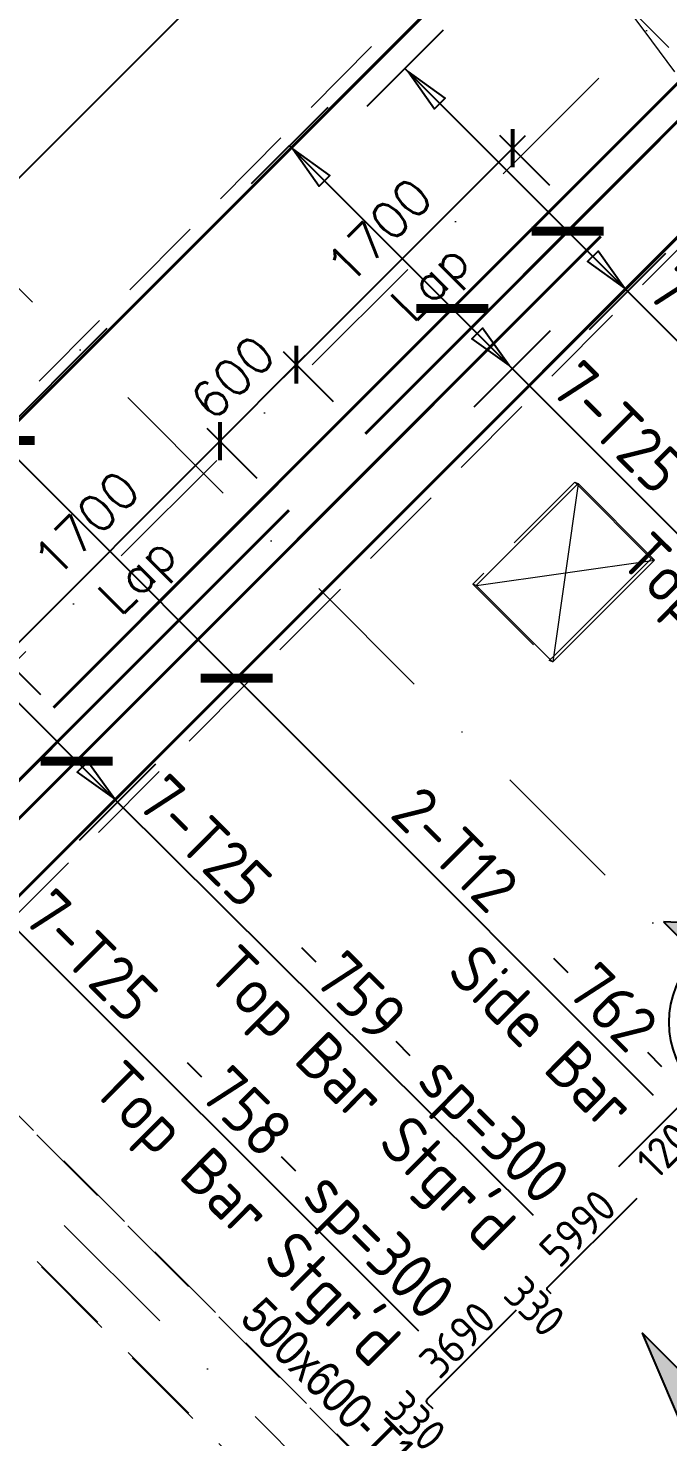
# Model space of a CAD drawing. Extents: x 660761725 to 1323371458, y 2734871439 to 5470067957.
# Drawn here: x 662048403 to 662051957, y 2735042231 to 2735050052 of the extents above; entities that cross this region are included whole.
import ezdxf
from ezdxf.enums import TextEntityAlignment as Align

# ---------------------------------------------------------------- set-up
doc = ezdxf.new("R2010")
doc.units = 0
for name, pattern in [('AXES', [1.95, 1.2, -0.25, 0.25, -0.25]), ('Hidden', [714.375, 476.25, -238.125]), ('sbp_axis_short', [10, 5, -2.5, 0, -2.5])]:
    doc.linetypes.add(name, pattern=pattern)
doc.layers.add('A-DETL', color=5, linetype='Continuous', lineweight=9, true_color=0x0000ff)
for name, color, linetype, lineweight in [('A-FLOR-PATT', 7, 'Continuous', 15), ('A-GENM', 7, 'Continuous', 9), ('A-ROOF', 7, 'Continuous', 15), ('S-BEAM-IDEN', 2, 'Continuous', 9), ('S-GRID', 7, 'Continuous', 9)]:
    doc.layers.add(name, color=color, linetype=linetype, lineweight=lineweight)
for name, color, linetype in [('S-AXIS', 20, 'AXES'), ('S-DIMI', 100, 'Continuous'), ('S-RBAR-T12', 151, 'Continuous'), ('S-RBAR-T25', 51, 'Continuous'), ('S-RDIMO', 8, 'Continuous'), ('S-RSYMB', 7, 'Continuous'), ('S-SCEL-INDT', 222, 'Continuous'), ('S-SIMPLETEXT', 7, 'Continuous'), ('S-TXT', 3, 'Continuous')]:
    doc.layers.add(name, color=color, linetype=linetype)
doc.styles.add('Arial Narrow_1', font='ARIALN.TTF', dxfattribs={"height": 199.9999999999998})
doc.styles.add('ARMACAD', font='isocp.shx')
doc.styles.add('ROMANS', font='romans.shx')
doc.styles.add('ROMANT', font='romant')
doc.dimstyles.new('S-DIMI-100', dxfattribs={"dimscale": 100, "dimtxt": 2, "dimasz": 1.5, "dimexe": 1, "dimexo": 1, "dimgap": 1, "dimtad": 1, "dimdec": 0, "dimzin": 12, "dimdsep": 46, "dimtxsty": 'ROMANS', "dimblk": 'ARCHTICK', "dimcen": 0.09, "dimdle": 1, "dimclrd": 8, "dimclre": 8, "dimclrt": 4, "dimadec": 0, "dimazin": 3, "dimtfac": 1, "dimtdec": 0, "dimtix": 1, "dimtmove": 1, "dimatfit": 3, "dimtolj": 1, "dimtzin": 0, "dimarcsym": 0})
pattern_1 = [(74.99999999999999, (0, 0), (-153.3407249233896, 41.08752341002518), [])]

# ---------------------------------------------------------------- blocks, each defined once
blk = doc.blocks.new('I am… All Range.')
at = {"layer": 'S-GRID', "color": 8, "linetype": 'sbp_axis_short', "lineweight": 13, "ltscale": 150}
for p, q in [((662618010.1861551, 2734519029.21969), (662684113.7569702, 2734585132.790505)), ((662633250.0153042, 2734558448.266124), (662661869.4970862, 2734529828.784341)), ((662630775.1415697, 2734555973.392389), (662659394.7554803, 2734527353.778479)), ((662628300.2678357, 2734553498.518655), (662656919.881746, 2734524878.904745))]:
    blk.add_line(p, q, dxfattribs=at)
blk = doc.blocks.new('*U1141')
at = {"layer": 'S-SCEL-INDT'}
blk.add_line((-1.598034076772778e-05, -9.017526509425661), (-4.236298395894313e-05, 0), dxfattribs=at)
blk.add_lwpolyline([(-1.598034251388655e-05, -9.017526509426535), (-2.729673832266011e-05, -5.517526509764139), (8.74998401881464, -9.017498218424205), (-1.598034251388655e-05, -9.017526509426535)], dxfattribs=at)
blk.add_solid([(8.749984018815223, -9.017498218424496), (-1.598034076772778e-05, -9.017526509423043), (4.374978361036412, -7.267512364094754), (-2.729674239717861e-05, -5.517526509763265)], dxfattribs=at)
blk = doc.blocks.new('I am… Limitless.')
at = {"layer": 'S-SCEL-INDT', "xscale": 75.00000000000097, "yscale": 75.00000000000097, "zscale": 75.00000000000097, "rotation": 135.000370696447}
blk.add_blockref('*U1141', (662358077.3189995, 2734538167.911147), dxfattribs=at)
blk = doc.blocks.new('I am… Atomic.')
at = {"layer": 'A-FLOR-PATT', "transparency": 33554600}
h = blk.add_hatch(dxfattribs=at)
h.set_pattern_fill('ANSI31', color=8, scale=50, angle=30, style=0)
h.set_pattern_definition(pattern_1)
edge = h.paths.add_edge_path()
edge.add_line((662389967.6433319, 2734579123.010657), (662390007.8012236, 2734579503.468677))
edge.add_line((662342114.705975, 2734544592.546931), (662390007.8012234, 2734579503.468677))
edge.add_line((662363195.8073889, 2734559608.047176), (662389967.7690635, 2734579123.040917))
edge.add_line((662362417.6524743, 2734559040.823584), (662363719.8899552, 2734559990.06879))
edge.add_line((662346720.4841449, 2734547598.623516), (662362783.6519626, 2734559307.613063))
edge.add_line((662345821.5310795, 2734546943.346041), (662347578.010761, 2734548223.703842))
edge.add_line((662342292.6126368, 2734544370.997322), (662346307.4227723, 2734547297.529027))
edge.add_line((662325865.2845687, 2734528370.671522), (662342114.6925843, 2734544592.5523))
edge.add_line((662340490.7204528, 2734542572.157625), (662342149.9785906, 2734544228.604904))
edge.add_line((662339422.0417168, 2734541505.28928), (662341320.3495216, 2734543400.381265))
edge.add_line((662336597.6306283, 2734538685.662872), (662340136.8031961, 2734542218.839921))
edge.add_line((662332705.8949801, 2734534800.520002), (662336243.7133716, 2734538332.345168))
edge.add_line((662332253.0745114, 2734534348.466631), (662332782.9359009, 2734534877.430412))
edge.add_line((662326312.3910785, 2734528417.846987), (662332351.9776915, 2734534447.202265))
edge.add_line((662325865.2845687, 2734528370.671522), (662326312.3910785, 2734528417.846987))
h = blk.add_hatch(dxfattribs=at)
h.set_pattern_fill('ANSI31', color=8, scale=50, angle=30, style=0)
h.set_pattern_definition(pattern_1)
edge = h.paths.add_edge_path()
edge.add_line((662389967.6433319, 2734579123.010657), (662390007.8012236, 2734579503.468677))
edge.add_line((662390178.8400514, 2734578972.951882), (662393574.2351673, 2734576558.543434))
edge.add_line((662390389.9110394, 2734578822.862847), (662389967.7690635, 2734579123.040917))
edge.add_line((662401600.1085552, 2734571260.373601), (662390007.8012234, 2734579503.468677))
edge.add_line((662401045.2346829, 2734570742.112331), (662400996.5411683, 2734571280.666277))
edge.add_line((662400996.5411683, 2734571280.666277), (662391834.41239, 2734577795.702194))
edge.add_line((662401631.7932035, 2734570909.939), (662401600.1085552, 2734571260.373601))
edge.add_line((662398386.0115408, 2734568087.393885), (662401045.2346829, 2734570742.112331))
edge.add_line((662378065.801715, 2734545768.423274), (662383150.2610395, 2734551353.010825))
edge.add_line((662383150.2610395, 2734551353.010825), (662388234.7203641, 2734556937.598375))
edge.add_line((662388234.7203641, 2734556937.598375), (662393319.1796887, 2734562522.185926))
edge.add_line((662393319.1796887, 2734562522.185926), (662398403.6390133, 2734568106.773477))
edge.add_line((662377177.0145457, 2734544792.211362), (662378389.7704264, 2734546124.258873))
edge.add_line((662345219.5168241, 2734509691.243385), (662350637.7770958, 2734515642.46591))
edge.add_line((662350637.7770958, 2734515642.46591), (662356056.0373675, 2734521593.688435))
edge.add_line((662356056.0373675, 2734521593.688435), (662361474.2976393, 2734527544.91096))
edge.add_line((662361474.2976393, 2734527544.91096), (662366892.5579109, 2734533496.133485))
edge.add_line((662366892.5579109, 2734533496.133485), (662372310.8181826, 2734539447.35601))
edge.add_line((662372310.8181826, 2734539447.35601), (662377729.0784543, 2734545398.578536))
edge.add_line((662345267.5598451, 2734509156.384884), (662400082.3408674, 2734569362.972085))
edge.add_line((662401418.6805061, 2734570690.601139), (662400941.3227103, 2734570214.051982))
edge.add_line((662400082.3408674, 2734569362.972085), (662401631.7932035, 2734570909.939))
h = blk.add_hatch(dxfattribs=at)
h.set_pattern_fill('ANSI31', color=8, scale=50, angle=30, style=0)
h.set_pattern_definition(pattern_1)
edge = h.paths.add_edge_path()
edge.add_line((662345468.2720397, 2734510142.524049), (662345661.1307589, 2734509588.669044))
edge.add_line((662345219.5168241, 2734509691.243385), (662350637.7770958, 2734515642.46591))
edge.add_line((662350637.7770958, 2734515642.46591), (662356056.0373675, 2734521593.688435))
edge.add_line((662356056.0373675, 2734521593.688435), (662361474.2976393, 2734527544.91096))
edge.add_line((662361474.2976393, 2734527544.91096), (662366892.5579109, 2734533496.133485))
edge.add_line((662366892.5579109, 2734533496.133485), (662372310.8181826, 2734539447.35601))
edge.add_line((662372310.8181826, 2734539447.35601), (662377729.0784543, 2734545398.578536))
edge.add_line((662345267.5598451, 2734509156.384884), (662400082.3408674, 2734569362.972085))
at = {"layer": 'A-DETL', "color": 8, "linetype": 'Hidden', "lineweight": 9}
for p, q in [((662357715.1738346, 2734543834.912834), (662357148.9062397, 2734543269.604491)), ((662357727.724794, 2734543822.361866), (662357715.1738346, 2734543834.912834)), ((662357715.1738346, 2734543834.912834), (662357733.1519694, 2734543827.709749)), ((662357148.9062397, 2734543269.604491), (662357573.5902016, 2734542844.920238)), ((662357166.8843747, 2734543262.401406), (662357148.9062397, 2734543269.604491)), ((662357573.5902016, 2734542844.920238), (662357578.9471891, 2734542850.268151)), ((662357591.4512779, 2734542837.764053), (662357573.5902016, 2734542844.920238)), ((662364156.989607, 2734530781.92594), (662352854.1594731, 2734542085.231205)), ((662352856.9098378, 2734542087.986068), (662364159.7371086, 2734530784.677935)), ((662357614.692152, 2734536617.505022), (662353204.5516435, 2734541027.830918)), ((662353213.3081869, 2734541024.322538), (662357561.5727153, 2734536675.873019))]:
    blk.add_line(p, q, dxfattribs=at)
at = {"layer": 'A-GENM', "color": 8}
for p, q in [((662357734.6304992, 2734543827.117364), (662357592.532525, 2734542837.330843)), ((662357169.0474447, 2734543261.534754), (662358158.1155794, 2734543402.913453))]:
    blk.add_line(p, q, dxfattribs=at)
at = {"layer": 'A-ROOF', "color": 8, "lineweight": 13}
for p, q in [((662357166.8843747, 2734543262.401406), (662357733.1519694, 2734543827.709749)), ((662358139.8577964, 2734543410.228581), (662357727.7598732, 2734543822.326787)), ((662357733.1519694, 2734543827.709749), (662358157.8359314, 2734543403.025496)), ((662358157.5996741, 2734543402.789639), (662357592.8170696, 2734542838.963771)), ((662358128.3131882, 2734543398.70353), (662358139.8577964, 2734543410.228581)), ((662358157.8359314, 2734543403.025496), (662358139.8577964, 2734543410.228581)), ((662358157.8359314, 2734543403.025496), (662358157.7167461, 2734543402.906513)), ((662357597.031894, 2734542868.32222), (662358128.1961162, 2734543398.586656)), ((662357591.5683366, 2734542837.717153), (662357166.8843747, 2734543262.401406)), ((662357578.9822979, 2734542850.3032), (662357596.9148962, 2734542868.205421)), ((662357592.700072, 2734542838.846971), (662357591.5683366, 2734542837.717153))]:
    blk.add_line(p, q, dxfattribs=at)
at = {"layer": 'S-BEAM-IDEN', "color": 8, "insert": (662355989.1093607, 2734539325.478095), "char_height": 199.9999999999998, "width": 1539.239999999998, "attachment_point": 1, "rotation": 314.9987998853191, "style": 'Arial Narrow_1'}
blk.add_mtext('500x600-T1', dxfattribs=at)
blk = doc.blocks.new('I am… Domination.')
at = {"layer": 'S-RDIMO', "color": 9, "linetype": 'Hidden', "lineweight": 9}
for p, q in [((662358097.752336, 2734547773.442004), (662352471.842336, 2734542114.862004)), ((662358100.6203423, 2734546343.391449), (662358027.1442885, 2734546442.143539)), ((662358697.9944893, 2734545540.518363), (662358100.6203423, 2734546343.391449)), ((662354062.7858651, 2734540878.392802), (662358697.9944893, 2734545540.518363))]:
    blk.add_line(p, q, dxfattribs=at)
blk = doc.blocks.new('_ARCHTICK')
at = {"color": 0, "linetype": 'ByBlock', "const_width": 0.15}
blk.add_lwpolyline([(-0.5, -0.5), (0.5, 0.5)], dxfattribs=at)
blk = doc.blocks.new('*D782')
at = {"layer": 'S-DIMI', "color": 8, "lineweight": -2, "transparency": 16777216}
for p, q in [((662048195.661797, 2735046486.480187), (662049539.1200659, 2735047830.027686)), ((662049675.3760808, 2735047552.36406), (662049397.6987097, 2735047830.02299)), ((662048473.3344717, 2735046350.242614), (662048195.6571007, 2735046627.901543))]:
    blk.add_line(p, q, dxfattribs=at)
at = {"layer": 'S-DIMI', "color": 8, "lineweight": -2, "transparency": 16777216, "xscale": 150, "yscale": 150, "zscale": 150}
for p, rotation in [((662049468.411736, 2735047759.31466), 45.00190267468847), ((662048266.370127, 2735046557.193213), 225.0019026746884)]:
    blk.add_blockref('_ARCHTICK', p, dxfattribs=dict(at, rotation=rotation))
at = {"layer": 'S-DIMI', "color": 4, "transparency": 16777216, "char_height": 200, "attachment_point": 5, "rotation": 45.00190267468847, "style": 'ROMANS'}
for s, insert in [('\\A1;1700', (662048725.9648794, 2735047299.670597)), ('\\A1;Lap', (662049032.3879932, 2735046993.267833))]:
    blk.add_mtext(s, dxfattribs=dict(at, insert=insert))
blk = doc.blocks.new('*D783')
at = {"layer": 'S-DIMI', "color": 8, "lineweight": -2, "transparency": 16777216}
for p, q in [((662050099.6260605, 2735047976.642217), (662049821.9486873, 2735048254.301148)), ((662049892.6617136, 2735048183.592818), (662049998.7242086, 2735048289.662358)), ((662049468.4117339, 2735047759.314661), (662049892.6617136, 2735048183.592818)), ((662049675.3760806, 2735047552.364059), (662049397.6987076, 2735047830.022991)), ((662049468.4117339, 2735047759.314661), (662049362.3492389, 2735047653.245121))]:
    blk.add_line(p, q, dxfattribs=at)
at = {"layer": 'S-DIMI', "color": 8, "lineweight": -2, "transparency": 16777216, "xscale": 150, "yscale": 150, "zscale": 150}
for p, rotation in [((662049892.6617136, 2735048183.592818), 225.0019026746884), ((662049468.4117339, 2735047759.314661), 45.00190267468847)]:
    blk.add_blockref('_ARCHTICK', p, dxfattribs=dict(at, rotation=rotation))
at = {"layer": 'S-DIMI', "color": 4, "transparency": 16777216, "insert": (662049539.1106713, 2735048112.870399), "char_height": 200, "attachment_point": 5, "rotation": 45.00190267468847, "style": 'ROMANS'}
blk.add_mtext('\\A1;600', dxfattribs=at)
blk = doc.blocks.new('*D784')
at = {"layer": 'S-DIMI', "color": 8, "lineweight": -2, "transparency": 16777216}
for p, q in [((662049821.9533857, 2735048112.87979), (662051165.4116544, 2735049456.427289)), ((662051301.6676693, 2735049178.763663), (662051023.9902982, 2735049456.422592)), ((662050099.6260605, 2735047976.642217), (662049821.9486893, 2735048254.301147))]:
    blk.add_line(p, q, dxfattribs=at)
at = {"layer": 'S-DIMI', "color": 8, "lineweight": -2, "transparency": 16777216, "xscale": 150, "yscale": 150, "zscale": 150}
for p, rotation in [((662051094.7033244, 2735049385.714262), 45.00190267468847), ((662049892.6617156, 2735048183.592816), 225.0019026746884)]:
    blk.add_blockref('_ARCHTICK', p, dxfattribs=dict(at, rotation=rotation))
at = {"layer": 'S-DIMI', "color": 4, "transparency": 16777216, "char_height": 200, "attachment_point": 5, "rotation": 45.00190267468847, "style": 'ROMANS'}
for s, insert in [('\\A1;1700', (662050352.2564676, 2735048926.070199)), ('\\A1;Lap', (662050658.6795814, 2735048619.667436))]:
    blk.add_mtext(s, dxfattribs=dict(at, insert=insert))
blk = doc.blocks.new('cadf_10')
at = {"color": 1}
for p, q in [((-4.158496580606208, 1.201089783226742), (-5.644468778018359, 1.201089783226742)), ((4.158496580606207, 1.201089783226742), (5.644468778018359, 1.201089783226742))]:
    blk.add_line(p, q, dxfattribs=at)
at = {"style": 'ARMACAD'}
for tag, p in [('$COM1', (-10.93526643674234, 2.542619974829577)), ('$COM2', (-9.757982686735758, -5.302973364669228))]:
    blk.add_attdef(tag, text='', height=3.5, dxfattribs=at).set_placement(p, align=Align.BOTTOM_RIGHT)
at = {"color": 1, "style": 'ARMACAD'}
blk.add_attdef('$NUM', text='', height=3.5, dxfattribs=at).set_placement((0, 0), align=Align.CENTER)
blk = doc.blocks.new('*U870', base_point=(662050301.8513064, 2735042821.877209))
at = {"layer": 'S-RSYMB'}
blk.add_lwpolyline([(662050338.0942957, 2735042546.486595), (662050306.9808704, 2735042577.597954, -0.4142135623730951), (662050306.980048, 2735042602.363695), (662050801.8513064, 2735043097.267822)], format="xyb", dxfattribs=at)
at = {"layer": 'S-RSYMB', "style": 'ARMACAD'}
for tag, rotation, p in [('D1', 45.00190269149814, (662050473.095697, 2735042931.130338)), ('D0', 315.0019027198538, (662050241.2230036, 2735042480.722294))]:
    blk.add_attdef(tag, text='', height=180, rotation=rotation, dxfattribs=at).set_placement(p, align=Align.MIDDLE_CENTER)
blk = doc.blocks.new('CADF_02')
at = {"color": 0}
blk.add_lwpolyline([(0, 0), (2.5, -0.4166666679084301), (2.5, 0.4166666679084301)], close=True, dxfattribs=at)
blk = doc.blocks.new('cadf_03')
at = {"color": 8}
blk.add_lwpolyline([(-3.725290298461914e-09, 2.99999999627471), (3.725290298461914e-09, -3.000000007450581)], dxfattribs=at)
blk.add_blockref('CADF_02', (0.2513523101806641, 0), dxfattribs=at)
blk = doc.blocks.new('cadf_04')
at = {"color": 8, "const_width": 0.5000000000000002}
blk.add_lwpolyline([(1.414213560521603, 1.414213564246893), (-1.414213556796312, -1.414213556796312)], dxfattribs=at)
blk = doc.blocks.new('*U871', base_point=(662051921.9999253, 2735043266.072316))
at = {"layer": 'S-RSYMB'}
blk.add_lwpolyline([(662051944.1716846, 2735043000.533084), (662051925.1379516, 2735043019.565553, -0.4142135623730951), (662051925.1374485, 2735043034.71607), (662052421.9999253, 2735043531.611547)], format="xyb", dxfattribs=at)
at = {"layer": 'S-RSYMB', "style": 'ARMACAD'}
for tag, rotation, p in [('D1', 45.00190269288317, (662052092.2487068, 2735043364.478388)), ('D0', 315.0019027198538, (662051853.3402388, 2735042928.729338))]:
    blk.add_attdef(tag, text='', height=180, rotation=rotation, dxfattribs=at).set_placement(p, align=Align.MIDDLE_CENTER)
blk = doc.blocks.new('*U874', base_point=(662052623.302245, 2735043965.873609))
at = {"layer": 'S-RSYMB'}
blk.add_lwpolyline([(662052623.302245, 2735043715.890363), (662053123.302245, 2735044215.856854)], dxfattribs=at)
at = {"layer": 'S-RSYMB', "style": 'ARMACAD'}
blk.add_attdef('D0', text='', height=180, rotation=44.99808001619107, dxfattribs=at).set_placement((662052954.6167998, 2735043884.553603), align=Align.MIDDLE_CENTER)
blk = doc.blocks.new('*U1143')
at = {"layer": 'S-SCEL-INDT'}
h = blk.add_hatch(color=256, dxfattribs=at)
edge = h.paths.add_edge_path()
edge.add_line((7.000001906104444, 2.263283386128023e-05), (10.50000190576247, 3.394924715394154e-05))
edge.add_line((10.50000190576247, 3.394924715394154e-05), (-2.921335544670001e-05, 9.624999999075953))
edge.add_line((-2.921335544670001e-05, 9.624999999075953), (-10.49999809220753, -3.394923260202631e-05))
edge.add_line((-10.49999809220753, -3.394923260202631e-05), (-6.999998092549504, -2.263281203340739e-05))
edge.add_arc((1.90677747013979e-06, 1.091277068709939e-11), 6.999999999363562, 0.00018525217620890544, 180.0001852521762, ccw=False)
at = {"layer": 'S-SCEL-INDT', "color": 2, "linetype": 'Continuous'}
blk.add_line((-6.999999999228748, 4.272327350918204e-05), (6.999999999228748, -4.272327350918204e-05), dxfattribs=at)
at = {"layer": 'S-SCEL-INDT'}
blk.add_line((13.40845287412958, 4.901550710201263e-05), (7.000001906104444, 2.263283386128023e-05), dxfattribs=at)
blk.add_lwpolyline([(7.000001906104444, 2.263283386128023e-05), (10.50000190576247, 3.394924715394154e-05), (-2.921335544670001e-05, 9.624999999075953), (-10.49999809220753, -3.394923260202631e-05), (-6.999998092549504, -2.263281203340739e-05, -0.9999999999999999)], format="xyb", close=True, dxfattribs=at)
for centre, radius in [((0, 0), 6.999999999370188), ((0, -1.906788384076208e-06), 6.99999999936)]:
    blk.add_circle(centre, radius, dxfattribs=at)
at = {"layer": 'S-SCEL-INDT', "linetype": 'Continuous', "style": 'ROMANT', "flags": 8}
for rotation, p in [(359.9998251523294, (-9.533905540592968e-07, 3.499999999687137)), (0.0001748476705820678, (9.533905540592968e-07, 3.499943417606119))]:
    blk.add_attdef('01', text='', height=4, rotation=rotation, dxfattribs=at).set_placement(p, align=Align.MIDDLE_CENTER)
at = {"layer": 'S-SCEL-INDT', "color": 3, "linetype": 'Continuous', "style": 'ROMANS', "flags": 8}
for rotation, p in [(359.9998251523294, (0, -2.974065839854546)), (0.0001748476705820678, (0, -2.97412474701559))]:
    blk.add_attdef('-', text='', height=2, rotation=rotation, dxfattribs=at).set_placement(p, align=Align.MIDDLE_CENTER)
blk = doc.blocks.new('Fischl von Luftschloss Narfidort')
at = {"layer": 'S-TXT', "color": 134}
ref = blk.add_blockref('*U1143', (662052488.6540933, 2735044532.401067), dxfattribs=dict(at, xscale=75.00000015764475, yscale=75, zscale=75.00000000000003, rotation=315.0016654031431))
ref.add_attrib('-', '-', dxfattribs={"layer": 'S-SCEL-INDT', "color": 3, "linetype": 'Continuous', "height": 150, "rotation": 315.001835275646, "style": 'ROMANS', "oblique": 359.9999999999993, "width": 1.00000000210193}).set_placement((662052330.9318948, 2735044374.669699), align=Align.MIDDLE_CENTER)
ref.add_attrib('01', 'CC', dxfattribs={"layer": 'S-SCEL-INDT', "linetype": 'Continuous', "height": 299.9999999999999, "rotation": 315.001835275646, "style": 'ROMANT', "oblique": 359.9999999999993, "width": 1.00000000210193}).set_placement((662052674.2612782, 2735044718.018941), align=Align.MIDDLE_CENTER)

msp = doc.modelspace()

# ---------------------------------------------------------------- linework, layer by layer
msp.add_line((662046305.2664326, 2735045849.293109), (662048841.7448637, 2735048385.939889))
at = {"layer": 'S-RBAR-T12', "const_width": 16}
for points in [[(662046245.7641786, 2735045768.783229), (662054731.3298903, 2735054253.780257)], [(662047566.5067434, 2735044447.975902), (662056051.9961463, 2735052933.049242)]]:
    msp.add_lwpolyline(points, dxfattribs=at)
at = {"layer": 'S-RBAR-T25', "linetype": 'Hidden', "const_width": 16}
for points in [[(662050276.408613, 2735047799.87138), (662056674.6581379, 2735054198.545868)], [(662048544.0474856, 2735046279.534271), (662054942.2970105, 2735052678.208759)]]:
    msp.add_lwpolyline(points, dxfattribs=at)
for points in [[(662047581.4439907, 2735044446.743051), (662047421.9861165, 2735044606.190334, -0.4142135623730951), (662047421.9819016, 2735044733.116002), (662051584.5197656, 2735048895.930336)], [(662047475.3805736, 2735044552.811668), (662047315.9226995, 2735044712.258952, -0.4142135623730951), (662047315.9184846, 2735044839.184619), (662049852.1586384, 2735047375.593227)]]:
    msp.add_lwpolyline(points, format="xyb", dxfattribs=at)
at = {"layer": 'S-RDIMO'}
for p, q in [((662050633.3774272, 2735051501.426548), (662046404.4163839, 2735047272.184823)), ((662050496.1218294, 2735049828.256214), (662051733.9549888, 2735048590.505264)), ((662049854.9285834, 2735049399.127669), (662051092.7617663, 2735048161.376696)), ((662048240.0308304, 2735047762.901017), (662051875.7015064, 2735044127.217055)), ((662047662.1906711, 2735046992.992665), (662048900.0238829, 2735045755.241663))]:
    msp.add_line(p, q, dxfattribs=at)
for points in [[(662051733.9549888, 2735048590.505264), (662054036.4720927, 2735046287.979746)], [(662051092.7617663, 2735048161.376696), (662053501.3100255, 2735045752.819635)], [(662048900.0238829, 2735045755.241663), (662051209.4448144, 2735043460.962799)], [(662048158.1314226, 2735045227.668715), (662050570.7782052, 2735042818.587411)]]:
    msp.add_lwpolyline(points, dxfattribs=at)

# ---------------------------------------------------------------- block references
at = {"layer": 'S-AXIS'}
for name, p in [('I am… All Range.', (-593486.1820166111, 503695.4297404289)), ('I am… Atomic.', (-306275.5624856949, 503695.4297404289)), ('I am… Limitless.', (-306275.5624856949, 503695.4297404289)), ('I am… Domination.', (-306275.5624856949, 503695.4297404289)), ('Fischl von Luftschloss Narfidort', (0, 0))]:
    msp.add_blockref(name, p, dxfattribs=at)
at = {"layer": 'S-RDIMO'}
for name, p, xscale, yscale, zscale, rotation in [('cadf_03', (662050496.1218294, 2735049828.256214), 100, 100, 100, 315.0019026872715), ('cadf_03', (662049854.9285834, 2735049399.127669), 99.99999999999997, 99.99999999999997, 99.99999999999997, 315.0019026899946), ('cadf_04', (662051400.4660352, 2735048923.972069), 100, 100, 100, 315.0019026872715), ('cadf_03', (662051733.9549888, 2735048590.505264), 99.99999999999999, 99.99999999999999, 99.99999999999999, 135.0019026872716), ('cadf_04', (662050759.2728125, 2735048494.843501), 99.99999999999997, 99.99999999999997, 99.99999999999997, 315.0019026899946), ('cadf_03', (662051092.7617663, 2735048161.376696), 100.0000000000001, 100.0000000000001, 100.0000000000001, 135.0019026899946), ('cadf_04', (662048240.0308304, 2735047762.901017), 100, 100, 100, 314.9998953070254), ('cadf_04', (662049560.7849798, 2735046442.156354), 100.0000000000001, 100.0000000000001, 100.0000000000001, 314.9998953070255), ('cadf_04', (662048672.6044682, 2735045982.645973), 100, 100, 100, 315.0019026789141), ('cadf_03', (662048900.0238829, 2735045755.241663), 100, 100, 100, 135.0019026982266)]:
    msp.add_blockref(name, p, dxfattribs=dict(at, xscale=xscale, yscale=yscale, zscale=zscale, rotation=rotation))
at = {"layer": 'S-RSYMB'}
for name, p, values in [('*U874', (662051683.552665, 2735043981.836947), {'D0': '12000'}), ('*U871', (662051285.7889446, 2735043291.23945, -1e-08), {'D0': '330', 'D1': '5990'}), ('*U870', (662050616.686768, 2735042660.994485, -1e-08), {'D0': '330', 'D1': '3690'})]:
    msp.add_blockref(name, p, dxfattribs=at).add_auto_attribs(values)
at = {"layer": 'S-SIMPLETEXT'}
ref = msp.add_blockref('cadf_10', (662052990.6560253, 2735047413.349294), dxfattribs=dict(at, xscale=75.0000000020338, yscale=75, zscale=75, rotation=314.9998953087866))
ref.add_attrib('$NUM', '766', dxfattribs={"color": 1, "height": 262.5, "rotation": 314.9998969669697, "style": 'ARMACAD', "flags": 2}).set_placement((662052990.6560253, 2735047413.349294), align=Align.CENTER)
ref.add_attrib('$COM1', '7-T25         sp=300', dxfattribs={"height": 262.5, "rotation": 314.9998969669697, "style": 'ARMACAD', "flags": 2}).set_placement((662054076.2469219, 2735046327.75443), align=Align.RIGHT)
ref = msp.add_blockref('cadf_10', (662052455.493958, 2735046878.189183), dxfattribs=dict(at, xscale=75.0000000020338, yscale=75, zscale=75, rotation=314.9998953087866))
ref.add_attrib('$NUM', '765', dxfattribs={"color": 1, "height": 262.5, "rotation": 314.9998969669697, "style": 'ARMACAD', "flags": 2}).set_placement((662052455.493958, 2735046878.189183), align=Align.CENTER)
ref.add_attrib('$COM1', '7-T25         sp=300', dxfattribs={"height": 262.5, "rotation": 314.9998969669697, "style": 'ARMACAD', "flags": 2}).set_placement((662053541.0848546, 2735045792.594319), align=Align.RIGHT)
ref = msp.add_blockref('cadf_10', (662050160.373008, 2735044583.297958), dxfattribs=dict(at, xscale=75.00000000531823, yscale=75, zscale=75, rotation=315.1658779616297))
ref.add_attrib('$NUM', '759', dxfattribs={"color": 1, "height": 262.4999999999999, "rotation": 315.1658785708689, "style": 'ARMACAD', "flags": 2}).set_placement((662050160.373008, 2735044583.297958), align=Align.CENTER)
ref.add_attrib('$COM1', '7-T25         sp=300', dxfattribs={"height": 262.4999999999999, "rotation": 315.1658785708689, "style": 'ARMACAD', "flags": 2}).set_placement((662051249.1042521, 2735043500.85254), align=Align.RIGHT)
ref = msp.add_blockref('cadf_10', (662051559.1006497, 2735044523.368727), dxfattribs=dict(at, xscale=75.00000000203377, yscale=75, zscale=75, rotation=314.9998953087866))
ref.add_attrib('$NUM', '762', dxfattribs={"color": 1, "height": 262.5, "rotation": 314.9998969669697, "style": 'ARMACAD', "flags": 2}).set_placement((662051559.1006497, 2735044523.368727), align=Align.CENTER)
ref.add_attrib('$COM1', '2-T12         ', dxfattribs={"height": 262.5, "rotation": 314.9998969669697, "style": 'ARMACAD', "flags": 2}).set_placement((662051915.4763355, 2735044166.991739), align=Align.RIGHT)
ref = msp.add_blockref('cadf_10', (662049524.9227109, 2735043943.920318), dxfattribs=dict(at, xscale=75.00000004326124, yscale=75, zscale=75, rotation=315.0019026497087))
ref.add_attrib('$NUM', '758', dxfattribs={"color": 1, "height": 262.4999999999999, "rotation": 315.0019061110606, "style": 'ARMACAD', "flags": 2}).set_placement((662049524.9227109, 2735043943.920318), align=Align.CENTER)
ref.add_attrib('$COM1', '7-T25         sp=300', dxfattribs={"height": 262.4999999999999, "rotation": 315.0019061110606, "style": 'ARMACAD', "flags": 2}).set_placement((662050610.5516407, 2735042858.363488), align=Align.RIGHT)

# ---------------------------------------------------------------- texts
at = {"layer": 'S-SIMPLETEXT', "style": 'ARMACAD'}
for s, p in [("Top Bar Stgr'd", (662053241.0457513, 2735045534.890517)), ("Top Bar Stgr'd", (662050948.8951938, 2735043242.748335)), ('Side Bar', (662051615.4643627, 2735043909.315069)), ("Top Bar Stgr'd", (662050310.2285844, 2735042600.372948))]:
    msp.add_text(s, height=262.4999999999999, rotation=315.1677672917139, dxfattribs=at).set_placement(p, align=Align.RIGHT)

# ---------------------------------------------------------------- dimensions: what is measured, and where the dimension line sits
at = {"layer": 'S-DIMI'}
for base, p1, p2, picture, middle in [((662051094.7033244, 2735049385.714262), (662050170.3390868, 2735047905.933887), (662051372.3806955, 2735049108.055333), '*D784', (662050493.68252, 2735048784.65354)), ((662049468.411736, 2735047759.31466), (662048544.0474981, 2735046279.534284), (662049746.0891068, 2735047481.65573), '*D782', (662048867.3909318, 2735047158.253937))]:
    dim = msp.add_linear_dim(base=base, p1=p1, p2=p2, angle=45.00190267541458, text='<>\\XLap', dimstyle='S-DIMI-100', override={"dimzin": 0}, dxfattribs=at)
    dim.commit()
    dim.dimension.update_dxf_attribs({"geometry": picture, "text_midpoint": middle})
dim = msp.add_linear_dim(base=(662049892.6617136, 2735048183.592818), p1=(662049746.0891068, 2735047481.655729), p2=(662050170.3390868, 2735047905.933887), angle=45.00190267541458, dimstyle='S-DIMI-100', override={"dimzin": 0}, dxfattribs=at)
dim.commit()
dim.dimension.update_dxf_attribs({"geometry": '*D783', "text_midpoint": (662049539.1106712, 2735048112.870399)})

doc.saveas('drawing.dxf')
